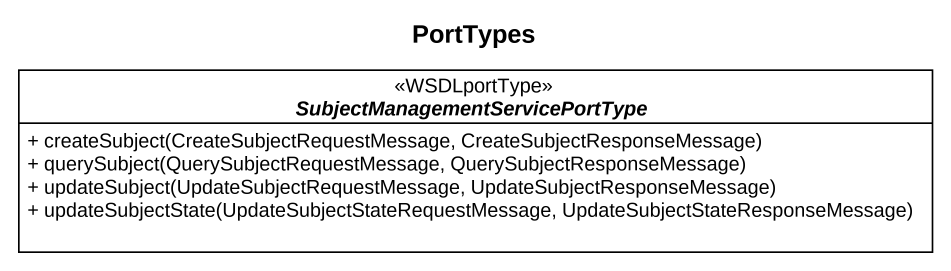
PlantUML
@startuml
title PortTypes
hide circle
hide empty members
skinparam classAttributeIconSize 0
interface "SubjectManagementServicePortType" as SubjectManagementServicePort <<WSDLportType>> {
  + createSubject(CreateSubjectRequestMessage, CreateSubjectResponseMessage)
  + querySubject(QuerySubjectRequestMessage, QuerySubjectResponseMessage)
  + updateSubject(UpdateSubjectRequestMessage, UpdateSubjectResponseMessage)
  + updateSubjectState(UpdateSubjectStateRequestMessage, UpdateSubjectStateResponseMessage)
}
@enduml
